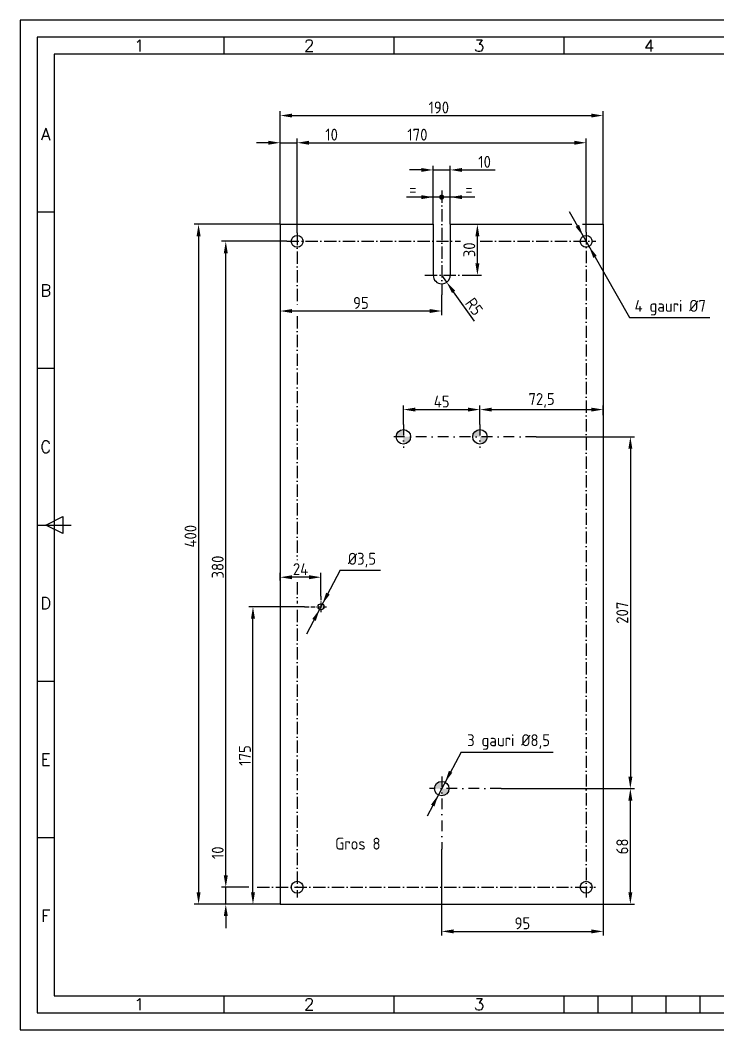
# Model space of a CAD drawing. Header units: millimetres. Extents: x 17 to 857, y 14 to 311.
# Drawn here: x 437.1 to 642.3, y 13.8 to 310.8 of the extents above; entities that cross this region are included whole.
import ezdxf
from ezdxf.enums import TextEntityAlignment as Align

# ---------------------------------------------------------------- set-up
doc = ezdxf.new("R2010")
doc.units = ezdxf.units.MM
doc.linetypes.add('ACAD_ISO10W100', pattern=[18, 12, -3, 0, -3])
doc.linetypes.add('DASHDOT2', pattern=[12.7, 6.35, -3.175, 0, -3.175])
doc.layers.add('AXE', color=1, linetype='DASHDOT2')
doc.layers.add('COTE', color=1, linetype='DASHDOT2')
doc.styles.add('ISO', font='SIMPLEX.shx')
doc.styles.add('ISOCP', font='SIMPLEX.SHX')
doc.styles.add('ISOCPR', font='isocpr.shx')
doc.dimstyles.new('ISO-25', dxfattribs={"dimtxt": 2.5, "dimasz": 2.5, "dimexe": 1.25, "dimexo": 0.625, "dimtad": 1, "dimtxsty": 'Standard', "dimcen": 2.5, "dimadec": 0, "dimazin": 0, "dimtfac": 1, "dimtmove": 0, "dimatfit": 3, "dimfxl": 1, "dimarcsym": 0})

# ---------------------------------------------------------------- blocks, each defined once
blk = doc.blocks.new('*D16')
at = {"layer": 'COTE', "color": 1, "linetype": 'Continuous', "transparency": 16777216}
for p, q in [((513.57, 145.96), (513.57, 148.18)), ((522.07, 146.93), (517.07, 146.93)), ((525.57, 141.37), (525.57, 148.18))]:
    blk.add_line(p, q, dxfattribs=at)
for points in [[(517.07, 147.51), (517.07, 146.34), (513.57, 146.93)], [(522.07, 147.51), (522.07, 146.34), (525.57, 146.93)]]:
    blk.add_solid(points, dxfattribs=at)
at = {"layer": 'Defpoints', "color": 0, "linetype": 'Continuous', "transparency": 16777216}
for p in [(513.57, 146.93), (513.57, 145.96), (525.57, 141.37)]:
    blk.add_point(p, dxfattribs=at)
at = {"layer": 'COTE', "color": 1, "linetype": 'Continuous', "transparency": 16777216, "insert": (519.57, 149.3), "char_height": 3.5, "attachment_point": 5, "style": 'ISOCPR'}
blk.add_mtext('24', dxfattribs=at)
blk = doc.blocks.new('*D17')
at = {"layer": 'COTE', "color": 1, "linetype": 'Continuous', "transparency": 16777216}
for p, q in [((510.07, 274.74), (506.57, 274.74)), ((513.57, 250.74), (513.57, 275.99)), ((513.57, 274.74), (518.57, 274.74)), ((518.57, 248.24), (518.57, 275.99)), ((522.07, 274.74), (531.82, 274.74))]:
    blk.add_line(p, q, dxfattribs=at)
for points in [[(510.07, 275.32), (510.07, 274.16), (513.57, 274.74)], [(522.07, 275.32), (522.07, 274.16), (518.57, 274.74)]]:
    blk.add_solid(points, dxfattribs=at)
at = {"layer": 'Defpoints', "color": 0, "linetype": 'Continuous', "transparency": 16777216}
for p in [(518.57, 274.74), (513.57, 250.74), (518.57, 248.24)]:
    blk.add_point(p, dxfattribs=at)
at = {"layer": 'COTE', "color": 1, "linetype": 'Continuous', "transparency": 16777216, "insert": (528.7, 277.12), "char_height": 3.5, "attachment_point": 5, "style": 'ISOCPR'}
blk.add_mtext('10', dxfattribs=at)
blk = doc.blocks.new('*D18')
at = {"layer": 'COTE', "color": 1, "linetype": 'Continuous', "transparency": 16777216}
for p, q in [((513.57, 250.74), (513.57, 283.99)), ((517.07, 282.74), (605.07, 282.74)), ((608.57, 250.74), (608.57, 283.99))]:
    blk.add_line(p, q, dxfattribs=at)
for points in [[(517.07, 283.32), (517.07, 282.16), (513.57, 282.74)], [(605.07, 283.32), (605.07, 282.16), (608.57, 282.74)]]:
    blk.add_solid(points, dxfattribs=at)
at = {"layer": 'Defpoints', "color": 0, "linetype": 'Continuous', "transparency": 16777216}
for p in [(608.57, 282.74), (513.57, 250.74), (608.57, 250.74)]:
    blk.add_point(p, dxfattribs=at)
at = {"layer": 'COTE', "color": 1, "linetype": 'Continuous', "transparency": 16777216, "insert": (560.23, 285.12), "char_height": 3.5, "attachment_point": 5, "style": 'ISOCPR'}
blk.add_mtext('190', dxfattribs=at)
blk = doc.blocks.new('*D19')
at = {"layer": 'COTE', "color": 1, "linetype": 'Continuous', "transparency": 16777216}
for p, q in [((518.57, 248.24), (518.57, 275.99)), ((522.07, 274.74), (600.07, 274.74)), ((603.57, 248.42), (603.57, 275.99))]:
    blk.add_line(p, q, dxfattribs=at)
for points in [[(522.07, 275.32), (522.07, 274.16), (518.57, 274.74)], [(600.07, 275.32), (600.07, 274.16), (603.57, 274.74)]]:
    blk.add_solid(points, dxfattribs=at)
at = {"layer": 'Defpoints', "color": 0, "linetype": 'Continuous', "transparency": 16777216}
for p in [(603.57, 274.74), (518.57, 248.24), (603.57, 248.42)]:
    blk.add_point(p, dxfattribs=at)
at = {"layer": 'COTE', "color": 1, "linetype": 'Continuous', "transparency": 16777216, "insert": (553.94, 277.12), "char_height": 3.5, "attachment_point": 5, "style": 'ISOCPR'}
blk.add_mtext('170', dxfattribs=at)
blk = doc.blocks.new('*D20')
at = {"layer": 'COTE', "color": 1, "linetype": 'Continuous', "transparency": 16777216}
for p, q in [((561.07, 229.97), (561.07, 223.99)), ((513.57, 227.05), (513.57, 223.99)), ((557.57, 225.24), (517.07, 225.24))]:
    blk.add_line(p, q, dxfattribs=at)
for points in [[(517.07, 225.82), (517.07, 224.66), (513.57, 225.24)], [(557.57, 225.82), (557.57, 224.66), (561.07, 225.24)]]:
    blk.add_solid(points, dxfattribs=at)
at = {"layer": 'Defpoints', "color": 0, "linetype": 'Continuous', "transparency": 16777216}
for p in [(561.07, 229.97), (513.57, 227.05), (513.57, 225.24)]:
    blk.add_point(p, dxfattribs=at)
at = {"layer": 'COTE', "color": 1, "linetype": 'Continuous', "transparency": 16777216, "insert": (537.32, 227.62), "char_height": 3.5, "attachment_point": 5, "style": 'ISOCPR'}
blk.add_mtext('95', dxfattribs=at)
blk = doc.blocks.new('a3')
at = {"color": 70}
for p, q in [((-360, 287), (-360, 292)), ((-310, 287), (-310, 292)), ((-260, 287), (-260, 292)), ((-410, 240.5), (-415, 240.5)), ((-410, 194.5), (-415, 194.5)), ((-415, 148.5), (-405, 148.5)), ((-412.5, 148.5), (-407.5, 151)), ((-407.5, 146), (-412.5, 148.5)), ((-407.5, 151), (-407.5, 146)), ((-410, 102.5), (-415, 102.5)), ((-410, 56.5), (-415, 56.5)), ((-360, 5), (-360, 10)), ((-310, 5), (-310, 10)), ((-260, 5), (-260, 10)), ((-250, 5), (-250, 10)), ((-240, 5), (-240, 10)), ((-230, 5), (-230, 10)), ((-220, 5), (-220, 10)), ((-260, 5), (-160, 5))]:
    blk.add_line(p, q, dxfattribs=at)
at = {"color": 240}
for points in [[(0, 297), (-420, 297), (-420, 0), (0, 0)], [(-5, 292), (-415, 292), (-415, 5), (-5, 5)]]:
    blk.add_lwpolyline(points, close=True, dxfattribs=at)
at = {"color": 70}
blk.add_lwpolyline([(-10, 287), (-410, 287), (-410, 10), (-10, 10)], close=True, dxfattribs=at)
at = {"color": 50}
for s, style, p in [('1', 'ISOCP', (-385, 289.5)), ('2', 'ISO', (-335, 289.5)), ('3', 'ISO', (-285, 289.5)), ('4', 'ISO', (-235, 289.5)), ('A', 'ISO', (-412.5, 263.5)), ('B', 'ISO', (-412.5, 217.5)), ('C', 'ISO', (-412.5, 171.5)), ('D', 'ISO', (-412.5, 125.5)), ('E', 'ISO', (-412.5, 79.5)), ('F', 'ISO', (-412.5, 33.5)), ('1', 'ISOCP', (-385, 7.5)), ('2', 'ISO', (-335, 7.5)), ('3', 'ISO', (-285, 7.5))]:
    blk.add_text(s, height=3.5, dxfattribs=dict(at, style=style)).set_placement(p, align=Align.MIDDLE)
blk = doc.blocks.new('*D21')
at = {"layer": 'COTE', "color": 1, "linetype": 'Continuous', "transparency": 16777216}
for p, q in [((520.77, 138.24), (504.32, 138.24)), ((505.57, 54.24), (505.57, 134.74)), ((513.57, 50.74), (504.32, 50.74))]:
    blk.add_line(p, q, dxfattribs=at)
for points in [[(504.99, 134.74), (506.16, 134.74), (505.57, 138.24)], [(504.99, 54.24), (506.16, 54.24), (505.57, 50.74)]]:
    blk.add_solid(points, dxfattribs=at)
at = {"layer": 'Defpoints', "color": 0, "linetype": 'Continuous', "transparency": 16777216}
for p in [(505.57, 138.24), (520.77, 138.24), (513.57, 50.74)]:
    blk.add_point(p, dxfattribs=at)
at = {"layer": 'COTE', "color": 1, "linetype": 'Continuous', "transparency": 16777216, "insert": (503.2, 94.49), "char_height": 3.5, "attachment_point": 5, "rotation": 90, "style": 'ISOCPR'}
blk.add_mtext('175', dxfattribs=at)
blk = doc.blocks.new('*D22')
at = {"layer": 'COTE', "color": 1, "linetype": 'Continuous', "transparency": 16777216}
for p, q in [((513.57, 250.74), (488.32, 250.74)), ((489.57, 247.24), (489.57, 54.24)), ((513.57, 50.74), (488.32, 50.74))]:
    blk.add_line(p, q, dxfattribs=at)
for points in [[(488.99, 247.24), (490.16, 247.24), (489.57, 250.74)], [(488.99, 54.24), (490.16, 54.24), (489.57, 50.74)]]:
    blk.add_solid(points, dxfattribs=at)
at = {"layer": 'Defpoints', "color": 0, "linetype": 'Continuous', "transparency": 16777216}
for p in [(513.57, 250.74), (489.57, 50.74), (513.57, 50.74)]:
    blk.add_point(p, dxfattribs=at)
at = {"layer": 'COTE', "color": 1, "linetype": 'Continuous', "transparency": 16777216, "insert": (487.2, 158.99), "char_height": 3.5, "attachment_point": 5, "rotation": 90, "style": 'ISOCPR'}
blk.add_mtext('400', dxfattribs=at)
blk = doc.blocks.new('*D23')
at = {"layer": 'COTE', "color": 1, "linetype": 'Continuous', "transparency": 16777216}
for p, q in [((515.51, 245.74), (496.32, 245.74)), ((497.57, 59.24), (497.57, 242.24)), ((504.4, 55.74), (496.32, 55.74))]:
    blk.add_line(p, q, dxfattribs=at)
for points in [[(496.99, 242.24), (498.16, 242.24), (497.57, 245.74)], [(496.99, 59.24), (498.16, 59.24), (497.57, 55.74)]]:
    blk.add_solid(points, dxfattribs=at)
at = {"layer": 'Defpoints', "color": 0, "linetype": 'Continuous', "transparency": 16777216}
for p in [(497.57, 245.74), (515.51, 245.74), (504.4, 55.74)]:
    blk.add_point(p, dxfattribs=at)
at = {"layer": 'COTE', "color": 1, "linetype": 'Continuous', "transparency": 16777216, "insert": (495.2, 149.92), "char_height": 3.5, "attachment_point": 5, "rotation": 90, "style": 'ISOCPR'}
blk.add_mtext('380', dxfattribs=at)
blk = doc.blocks.new('*D24')
at = {"color": 1, "transparency": 16777216}
for p, q in [((497.57, 59.24), (497.57, 68.99)), ((504.4, 55.74), (496.32, 55.74)), ((497.57, 50.74), (497.57, 55.74)), ((513.57, 50.74), (496.32, 50.74)), ((497.57, 47.24), (497.57, 43.74))]:
    blk.add_line(p, q, dxfattribs=at)
for points in [[(496.99, 59.24), (498.16, 59.24), (497.57, 55.74)], [(496.99, 47.24), (498.16, 47.24), (497.57, 50.74)]]:
    blk.add_solid(points, dxfattribs=at)
at = {"layer": 'Defpoints', "color": 0, "transparency": 16777216}
for p in [(497.57, 55.74), (504.4, 55.74), (513.57, 50.74)]:
    blk.add_point(p, dxfattribs=at)
at = {"color": 1, "transparency": 16777216, "insert": (495.2, 65.87), "char_height": 3.5, "attachment_point": 5, "rotation": 90, "style": 'ISOCPR'}
blk.add_mtext('10', dxfattribs=at)
blk = doc.blocks.new('*D25')
at = {"layer": 'COTE', "color": 1, "linetype": 'Continuous', "transparency": 16777216}
for p, q in [((558.57, 250.74), (558.57, 267.99)), ((563.57, 250.74), (563.57, 267.99)), ((555.07, 266.74), (551.57, 266.74)), ((558.57, 266.74), (563.57, 266.74)), ((567.07, 266.74), (576.82, 266.74))]:
    blk.add_line(p, q, dxfattribs=at)
for points in [[(555.07, 267.32), (555.07, 266.16), (558.57, 266.74)], [(567.07, 267.32), (567.07, 266.16), (563.57, 266.74)]]:
    blk.add_solid(points, dxfattribs=at)
at = {"layer": 'Defpoints', "color": 0, "linetype": 'Continuous', "transparency": 16777216}
for p in [(563.57, 266.74), (558.57, 250.74), (563.57, 250.74)]:
    blk.add_point(p, dxfattribs=at)
at = {"layer": 'COTE', "color": 1, "linetype": 'Continuous', "transparency": 16777216, "insert": (573.7, 269.12), "char_height": 3.5, "attachment_point": 5, "style": 'ISOCPR'}
blk.add_mtext('10', dxfattribs=at)
blk = doc.blocks.new('*D26')
at = {"layer": 'COTE', "color": 1, "linetype": 'Continuous', "transparency": 16777216}
for p, q in [((588.89, 188.24), (617.82, 188.24)), ((616.57, 184.74), (616.57, 88.24)), ((578.55, 84.74), (617.82, 84.74))]:
    blk.add_line(p, q, dxfattribs=at)
for points in [[(615.99, 184.74), (617.16, 184.74), (616.57, 188.24)], [(615.99, 88.24), (617.16, 88.24), (616.57, 84.74)]]:
    blk.add_solid(points, dxfattribs=at)
at = {"layer": 'Defpoints', "color": 0, "linetype": 'Continuous', "transparency": 16777216}
for p in [(588.89, 188.24), (578.55, 84.74), (616.57, 84.74)]:
    blk.add_point(p, dxfattribs=at)
at = {"layer": 'COTE', "color": 1, "linetype": 'Continuous', "transparency": 16777216, "insert": (614.2, 136.49), "char_height": 3.5, "attachment_point": 5, "rotation": 90, "style": 'ISOCPR'}
blk.add_mtext('207', dxfattribs=at)
blk = doc.blocks.new('*D27')
at = {"layer": 'COTE', "color": 1, "linetype": 'Continuous', "transparency": 16777216}
for p, q in [((561.07, 66.97), (561.07, 41.49)), ((608.57, 50.74), (608.57, 41.49)), ((564.57, 42.74), (605.07, 42.74))]:
    blk.add_line(p, q, dxfattribs=at)
for points in [[(564.57, 43.32), (564.57, 42.16), (561.07, 42.74)], [(605.07, 43.32), (605.07, 42.16), (608.57, 42.74)]]:
    blk.add_solid(points, dxfattribs=at)
at = {"layer": 'Defpoints', "color": 0, "linetype": 'Continuous', "transparency": 16777216}
for p in [(561.07, 66.97), (608.57, 50.74), (608.57, 42.74)]:
    blk.add_point(p, dxfattribs=at)
at = {"layer": 'COTE', "color": 1, "linetype": 'Continuous', "transparency": 16777216, "insert": (584.82, 45.12), "char_height": 3.5, "attachment_point": 5, "style": 'ISOCPR'}
blk.add_mtext('95', dxfattribs=at)
blk = doc.blocks.new('*D28')
at = {"layer": 'COTE', "color": 1, "linetype": 'Continuous', "transparency": 16777216}
for p, q in [((582.31, 84.74), (617.82, 84.74)), ((616.57, 54.24), (616.57, 81.24)), ((608.57, 50.74), (617.82, 50.74))]:
    blk.add_line(p, q, dxfattribs=at)
for points in [[(615.99, 81.24), (617.16, 81.24), (616.57, 84.74)], [(615.99, 54.24), (617.16, 54.24), (616.57, 50.74)]]:
    blk.add_solid(points, dxfattribs=at)
at = {"layer": 'Defpoints', "color": 0, "linetype": 'Continuous', "transparency": 16777216}
for p in [(582.31, 84.74), (616.57, 84.74), (608.57, 50.74)]:
    blk.add_point(p, dxfattribs=at)
at = {"layer": 'COTE', "color": 1, "linetype": 'Continuous', "transparency": 16777216, "insert": (614.2, 67.74), "char_height": 3.5, "attachment_point": 5, "rotation": 90, "style": 'ISOCPR'}
blk.add_mtext('68', dxfattribs=at)
blk = doc.blocks.new('*D29')
at = {"layer": 'COTE', "color": 1, "linetype": 'Continuous', "transparency": 16777216}
for p, q in [((572.32, 191.81), (572.32, 197.49)), ((575.82, 196.24), (605.07, 196.24)), ((608.57, 194.65), (608.57, 197.49))]:
    blk.add_line(p, q, dxfattribs=at)
for points in [[(575.82, 196.82), (575.82, 195.66), (572.32, 196.24)], [(605.07, 196.82), (605.07, 195.66), (608.57, 196.24)]]:
    blk.add_solid(points, dxfattribs=at)
at = {"layer": 'Defpoints', "color": 0, "linetype": 'Continuous', "transparency": 16777216}
for p in [(608.57, 196.24), (608.57, 194.65), (572.32, 191.81)]:
    blk.add_point(p, dxfattribs=at)
at = {"layer": 'COTE', "color": 1, "linetype": 'Continuous', "transparency": 16777216, "insert": (590.45, 198.95), "char_height": 3.5, "attachment_point": 5, "style": 'ISOCPR'}
blk.add_mtext('72,5', dxfattribs=at)
blk = doc.blocks.new('*D30')
at = {"layer": 'COTE', "color": 1, "linetype": 'Continuous', "transparency": 16777216}
for p, q in [((549.82, 191.81), (549.82, 197.49)), ((553.32, 196.24), (568.82, 196.24)), ((572.32, 191.81), (572.32, 197.49))]:
    blk.add_line(p, q, dxfattribs=at)
for points in [[(553.32, 196.82), (553.32, 195.66), (549.82, 196.24)], [(568.82, 196.82), (568.82, 195.66), (572.32, 196.24)]]:
    blk.add_solid(points, dxfattribs=at)
at = {"layer": 'Defpoints', "color": 0, "linetype": 'Continuous', "transparency": 16777216}
for p in [(572.32, 196.24), (549.82, 191.81), (572.32, 191.81)]:
    blk.add_point(p, dxfattribs=at)
at = {"layer": 'COTE', "color": 1, "linetype": 'Continuous', "transparency": 16777216, "insert": (561.07, 198.62), "char_height": 3.5, "attachment_point": 5, "style": 'ISOCPR'}
blk.add_mtext('45', dxfattribs=at)
blk = doc.blocks.new('*D31')
at = {"layer": 'COTE', "color": 1, "linetype": 'Continuous', "transparency": 16777216}
for p, q in [((561.07, 235.74), (562.54, 233.71)), ((570.76, 222.28), (564.58, 230.87))]:
    blk.add_line(p, q, dxfattribs=at)
blk.add_solid([(565.05, 231.21), (564.11, 230.53), (562.54, 233.71)], dxfattribs=at)
at = {"layer": 'Defpoints', "color": 0, "linetype": 'Continuous', "transparency": 16777216}
for p in [(561.07, 235.74), (562.54, 233.71)]:
    blk.add_point(p, dxfattribs=at)
at = {"layer": 'COTE', "color": 1, "linetype": 'Continuous', "transparency": 16777216, "insert": (570.62, 226.54), "char_height": 3.5, "attachment_point": 5, "rotation": 305.7484, "style": 'ISOCPR'}
blk.add_mtext('R5', dxfattribs=at)
blk = doc.blocks.new('*D32')
at = {"color": 1, "transparency": 16777216}
for p, q in [((570.35, 250.74), (572.82, 250.74)), ((571.57, 239.24), (571.57, 247.24)), ((569.46, 235.74), (572.82, 235.74))]:
    blk.add_line(p, q, dxfattribs=at)
for points in [[(570.99, 247.24), (572.16, 247.24), (571.57, 250.74)], [(570.99, 239.24), (572.16, 239.24), (571.57, 235.74)]]:
    blk.add_solid(points, dxfattribs=at)
at = {"layer": 'Defpoints', "color": 0, "transparency": 16777216}
for p in [(570.35, 250.74), (571.57, 250.74), (569.46, 235.74)]:
    blk.add_point(p, dxfattribs=at)
at = {"color": 1, "transparency": 16777216, "insert": (569.2, 243.24), "char_height": 3.5, "attachment_point": 5, "rotation": 90, "style": 'ISOCPR'}
blk.add_mtext('30', dxfattribs=at)

msp = doc.modelspace()

# ---------------------------------------------------------------- hatches: boundary and pattern name
at = {"layer": 'COTE', "linetype": 'Continuous'}
h = msp.add_hatch(color=2, dxfattribs=at)
h.paths.add_polyline_path([(549.8248, 188.2401), (549.8248, 190.3651, 0.41421356), (547.6998, 188.2401)])
h.paths.add_polyline_path([(549.8248, 186.1151, 0.41421356), (551.9498, 188.2401), (549.8248, 188.2401)])
h.paths.add_polyline_path([(570.1998, 188.2401), (572.3248, 188.2401), (572.3248, 190.3651, 0.41421356)])
h.paths.add_polyline_path([(574.4498, 188.2401), (572.3248, 188.2401), (572.3248, 186.1151, 0.41421356)])
h = msp.add_hatch(color=2, dxfattribs=at)
h.paths.add_polyline_path([(561.0748, 84.7401), (561.0748, 86.8651, 0.41421356), (558.9498, 84.7401)])
h.paths.add_polyline_path([(561.0748, 82.6151, 0.41421356), (563.1998, 84.7401), (561.0748, 84.7401)])

# ---------------------------------------------------------------- linework, layer by layer
at = {"color": 1}
for p, q in [((558.5748, 250.7401), (558.5748, 259.9901)), ((563.5748, 250.7401), (563.5748, 259.9901)), ((598.5901, 254.4964), (616.3514, 223.2964)), ((616.3514, 223.2964), (639.9821, 223.2964))]:
    msp.add_line(p, q, dxfattribs=at)
at = {"color": 1, "linetype": 'ACAD_ISO10W100', "ltscale": 0.3}
for p, q in [((561.0748, 260.7082), (561.0748, 229.9686)), ((518.5748, 248.2401), (518.5748, 226.8036)), ((603.5748, 248.4188), (603.5748, 52.6915)), ((515.5057, 245.7401), (566.5668, 245.7401)), ((572.3824, 245.7401), (606.4127, 245.7401)), ((556.1335, 235.7401), (569.4564, 235.7401)), ((518.5748, 223.6887), (518.5748, 151.9872)), ((518.5748, 145.4539), (518.5748, 139.1526)), ((518.5748, 137.3499), (518.5748, 52.6915)), ((506.8008, 55.7401), (606.3639, 55.7401))]:
    msp.add_line(p, q, dxfattribs=at)
at = {"color": 7}
for p, q in [((513.5748, 250.7401), (558.5748, 250.7401)), ((513.5748, 250.7401), (513.5748, 50.7401)), ((558.5748, 250.7401), (558.5748, 235.7401)), ((563.5748, 250.7401), (599.3161, 250.7401)), ((563.5748, 250.7401), (563.5748, 235.7401)), ((602.5206, 250.7401), (608.5748, 250.7401)), ((608.5748, 250.7401), (608.5748, 50.7401)), ((513.5748, 50.7401), (608.5748, 50.7401))]:
    msp.add_line(p, q, dxfattribs=at)
at = {"color": 3}
msp.add_line((558.5748, 250.7401), (558.5748, 235.7401), dxfattribs=at)
at = {"color": 1, "linetype": 'ACAD_ISO10W100', "ltscale": 0.1}
for p, q in [((525.5748, 141.3737), (525.5748, 136.602)), ((520.773, 138.2401), (527.1695, 138.2401))]:
    msp.add_line(p, q, dxfattribs=at)
at = {"color": 2, "const_width": 0.75}
msp.add_lwpolyline([(560.6998, 258.7401, 1), (561.4498, 258.7401, 1)], format="xyb", close=True, dxfattribs=at)
at = {"color": 7}
for centre, radius in [((518.5748, 245.7401), 1.75), ((603.5748, 245.7401), 1.75), ((549.8248, 188.2401), 2.125), ((572.3248, 188.2401), 2.125), ((525.5748, 138.2401), 0.875), ((561.0748, 84.7401), 2.125), ((518.5748, 55.7401), 1.75), ((603.5748, 55.7401), 1.75)]:
    msp.add_circle(centre, radius, dxfattribs=at)
msp.add_arc((561.0748, 235.7401), 2.5, 180, 0, dxfattribs=at)
at = {"color": 1}
for points in [[(555.0748, 259.3235), (555.0748, 258.1568), (558.5748, 258.7401)], [(567.0748, 259.3235), (567.0748, 258.1568), (563.5748, 258.7401)], [(600.4706, 250.0141), (601.4844, 250.5912), (602.709, 247.261)], [(601.4844, 250.5912), (600.4706, 250.0141), (602.709, 247.261)], [(605.6652, 240.889), (606.679, 241.4662), (604.4406, 244.2193)], [(606.679, 241.4662), (605.6652, 240.889), (604.4406, 244.2193)]]:
    msp.add_solid(points, dxfattribs=at)
at = {"layer": 'AXE', "color": 1, "linetype": 'DASHDOT2', "ltscale": 0.5}
for p, q in [((549.8248, 191.8137), (549.8248, 184.9882)), ((572.3248, 191.8137), (572.3248, 184.9882)), ((588.8863, 188.2401), (546.2236, 188.2401)), ((561.0748, 88.3137), (561.0748, 66.9696)), ((578.5531, 84.7401), (557.4532, 84.7401))]:
    msp.add_line(p, q, dxfattribs=at)
at = {"layer": 'COTE', "color": 1, "linetype": 'Continuous'}
for p, q in [((570.8178, 258.7401), (550.7531, 258.7401)), ((531.2649, 149.0149), (521.3136, 130.1712)), ((531.2649, 149.0149), (543.0983, 149.0149)), ((566.7649, 95.5149), (556.8136, 76.6712)), ((566.7649, 95.5149), (593.8781, 95.5149))]:
    msp.add_line(p, q, dxfattribs=at)
for points in [[(527.102, 142.3812), (528.1337, 141.8364), (525.9834, 139.0139)], [(523.0159, 134.6439), (524.0476, 134.0991), (525.1662, 137.4664)], [(563.1857, 89.9866), (564.2174, 89.4417), (562.0671, 86.6192)], [(557.9322, 80.0385), (558.9639, 79.4937), (560.0825, 82.8611)]]:
    msp.add_solid(points, dxfattribs=at)

# ---------------------------------------------------------------- block references
msp.add_blockref('a3', (857.1034, 13.7924))

# ---------------------------------------------------------------- texts
at = {"color": 2, "style": 'ISOCPR'}
msp.add_text('Gros 8', height=3.5, dxfattribs=at).set_placement((529.7575, 66.7997))
at = {"color": 1, "char_height": 3.5, "attachment_point": 5, "style": 'ISOCPR'}
for s, insert in [('=', (552.6021, 261.1151)), ('=', (569.1113, 261.1151)), ('4 gauri %%c7', (628.3104, 226.2314)), ('%%c3,5', (537.6218, 151.95)), ('3 gauri %%c8,5', (580.7483, 98.45))]:
    msp.add_mtext(s, dxfattribs=dict(at, insert=insert))

# ---------------------------------------------------------------- dimensions: what is measured, and where the dimension line sits
at = {"color": 1}
for base, p1, p2, picture, middle in [((571.5748, 250.7401), (569.4564, 235.7401), (570.3544, 250.7401), '*D32', (569.1998, 243.2401)), ((497.5748, 55.7401), (513.5748, 50.7401), (504.4047, 55.7401), '*D24', (495.1998, 65.8651))]:
    dim = msp.add_linear_dim(base=base, p1=p1, p2=p2, angle=90, dimstyle='ISO-25', override={"dimtxt": 3.5, "dimasz": 3.5, "dimexo": 0, "dimlfac": 2, "dimtxsty": 'ISOCPR', "dimcen": 3.5, "dimclrd": 1, "dimclre": 1, "dimclrt": 1, "dimlwd": -1, "dimlwe": -1}, dxfattribs=at)
    dim.commit()
    dim.dimension.update_dxf_attribs({"geometry": picture, "text_midpoint": middle})
at = {"layer": 'COTE', "color": 1, "linetype": 'Continuous'}
for base, p1, p2, picture, middle in [((608.5748, 282.7401), (513.5748, 250.7401), (608.5748, 250.7401), '*D18', (560.2286, 282.7401)), ((603.5748, 274.7401), (518.5748, 248.2401), (603.5748, 248.4188), '*D19', (553.9407, 274.7401))]:
    dim = msp.add_linear_dim(base=base, p1=p1, p2=p2, dimstyle='ISO-25', override={"dimtxt": 3.5, "dimasz": 3.5, "dimexo": 0, "dimlfac": 2, "dimtxsty": 'ISOCPR', "dimcen": 3.5, "dimclrd": 1, "dimclre": 1, "dimclrt": 1, "dimlwd": -1, "dimlwe": -1}, dxfattribs=at)
    dim.commit()
    dim.dimension.update_dxf_attribs({"geometry": picture, "text_midpoint": middle, "dimtype": 160})
for base, p1, p2, picture, middle in [((518.5748, 274.7401), (513.5748, 250.7401), (518.5748, 248.2401), '*D17', (528.6998, 277.1151)), ((563.5748, 266.7401), (558.5748, 250.7401), (563.5748, 250.7401), '*D25', (573.6998, 269.1151)), ((513.5748, 225.2401), (561.0748, 229.9686), (513.5748, 227.0477), '*D20', (537.3248, 227.6151)), ((572.3248, 196.2401), (549.8248, 191.8137), (572.3248, 191.8137), '*D30', (561.0748, 198.6151)), ((608.5748, 196.2401), (572.3248, 191.8137), (608.5748, 194.6462), '*D29', (590.4498, 198.9485)), ((608.5748, 42.7401), (561.0748, 66.9696), (608.5748, 50.7401), '*D27', (584.8248, 45.1151))]:
    dim = msp.add_linear_dim(base=base, p1=p1, p2=p2, dimstyle='ISO-25', override={"dimtxt": 3.5, "dimasz": 3.5, "dimexo": 0, "dimlfac": 2, "dimtxsty": 'ISOCPR', "dimcen": 3.5, "dimclrd": 1, "dimclre": 1, "dimclrt": 1, "dimlwd": -1, "dimlwe": -1}, dxfattribs=at)
    dim.commit()
    dim.dimension.update_dxf_attribs({"geometry": picture, "text_midpoint": middle})
for base, p1, p2, picture, middle in [((489.5748, 50.7401), (513.5748, 250.7401), (513.5748, 50.7401), '*D22', (489.5748, 158.9886)), ((497.5748, 245.7401), (504.4047, 55.7401), (515.5057, 245.7401), '*D23', (497.5748, 149.9192))]:
    dim = msp.add_linear_dim(base=base, p1=p1, p2=p2, angle=90, dimstyle='ISO-25', override={"dimtxt": 3.5, "dimasz": 3.5, "dimexo": 0, "dimlfac": 2, "dimtxsty": 'ISOCPR', "dimcen": 3.5, "dimclrd": 1, "dimclre": 1, "dimclrt": 1, "dimlwd": -1, "dimlwe": -1}, dxfattribs=at)
    dim.commit()
    dim.dimension.update_dxf_attribs({"geometry": picture, "text_midpoint": middle, "dimtype": 160})
dim = msp.add_radius_dim(center=(561.0748, 235.7401), mpoint=(562.5354, 233.7112), dimstyle='ISO-25', override={"dimtxt": 3.5, "dimasz": 3.5, "dimexo": 0, "dimlfac": 2, "dimtxsty": 'ISOCPR', "dimcen": 3.5, "dimclrd": 1, "dimclre": 1, "dimclrt": 1, "dimlwd": -1, "dimlwe": -1}, dxfattribs=at)
dim.commit()
dim.dimension.update_dxf_attribs({"geometry": '*D31', "text_midpoint": (570.6216, 226.5432)})
for p1, p2, picture, middle in [((588.8863, 188.2401), (578.5531, 84.7401), '*D26', (614.1998, 136.4901)), ((608.5748, 50.7401), (582.3106, 84.7401), '*D28', (614.1998, 67.7401))]:
    dim = msp.add_linear_dim(base=(616.5748, 84.7401), p1=p1, p2=p2, angle=90, dimstyle='ISO-25', override={"dimtxt": 3.5, "dimasz": 3.5, "dimexo": 0, "dimlfac": 2, "dimtxsty": 'ISOCPR', "dimcen": 3.5, "dimclrd": 1, "dimclre": 1, "dimclrt": 1, "dimlwd": -1, "dimlwe": -1}, dxfattribs=at)
    dim.commit()
    dim.dimension.update_dxf_attribs({"geometry": picture, "text_midpoint": middle})
at = {"layer": 'COTE', "color": 2, "linetype": 'Continuous'}
dim = msp.add_linear_dim(base=(513.5748, 146.9277), p1=(525.5748, 141.3737), p2=(513.5748, 145.9555), dimstyle='ISO-25', override={"dimtxt": 3.5, "dimasz": 3.5, "dimexo": 0, "dimlfac": 2, "dimtxsty": 'ISOCPR', "dimcen": 3.5, "dimclrd": 1, "dimclre": 1, "dimclrt": 1, "dimlwd": -1, "dimlwe": -1}, dxfattribs=at)
dim.commit()
dim.dimension.update_dxf_attribs({"geometry": '*D16', "text_midpoint": (519.5748, 149.3027)})
dim = msp.add_linear_dim(base=(505.5748, 138.2401), p1=(513.5748, 50.7401), p2=(520.773, 138.2401), angle=90, dimstyle='ISO-25', override={"dimtxt": 3.5, "dimasz": 3.5, "dimexo": 0, "dimlfac": 2, "dimtxsty": 'ISOCPR', "dimcen": 3.5, "dimclrd": 1, "dimclre": 1, "dimclrt": 1, "dimlwd": -1, "dimlwe": -1}, dxfattribs=at)
dim.commit()
dim.dimension.update_dxf_attribs({"geometry": '*D21', "text_midpoint": (503.1998, 94.4901)})

doc.saveas('drawing.dxf')
